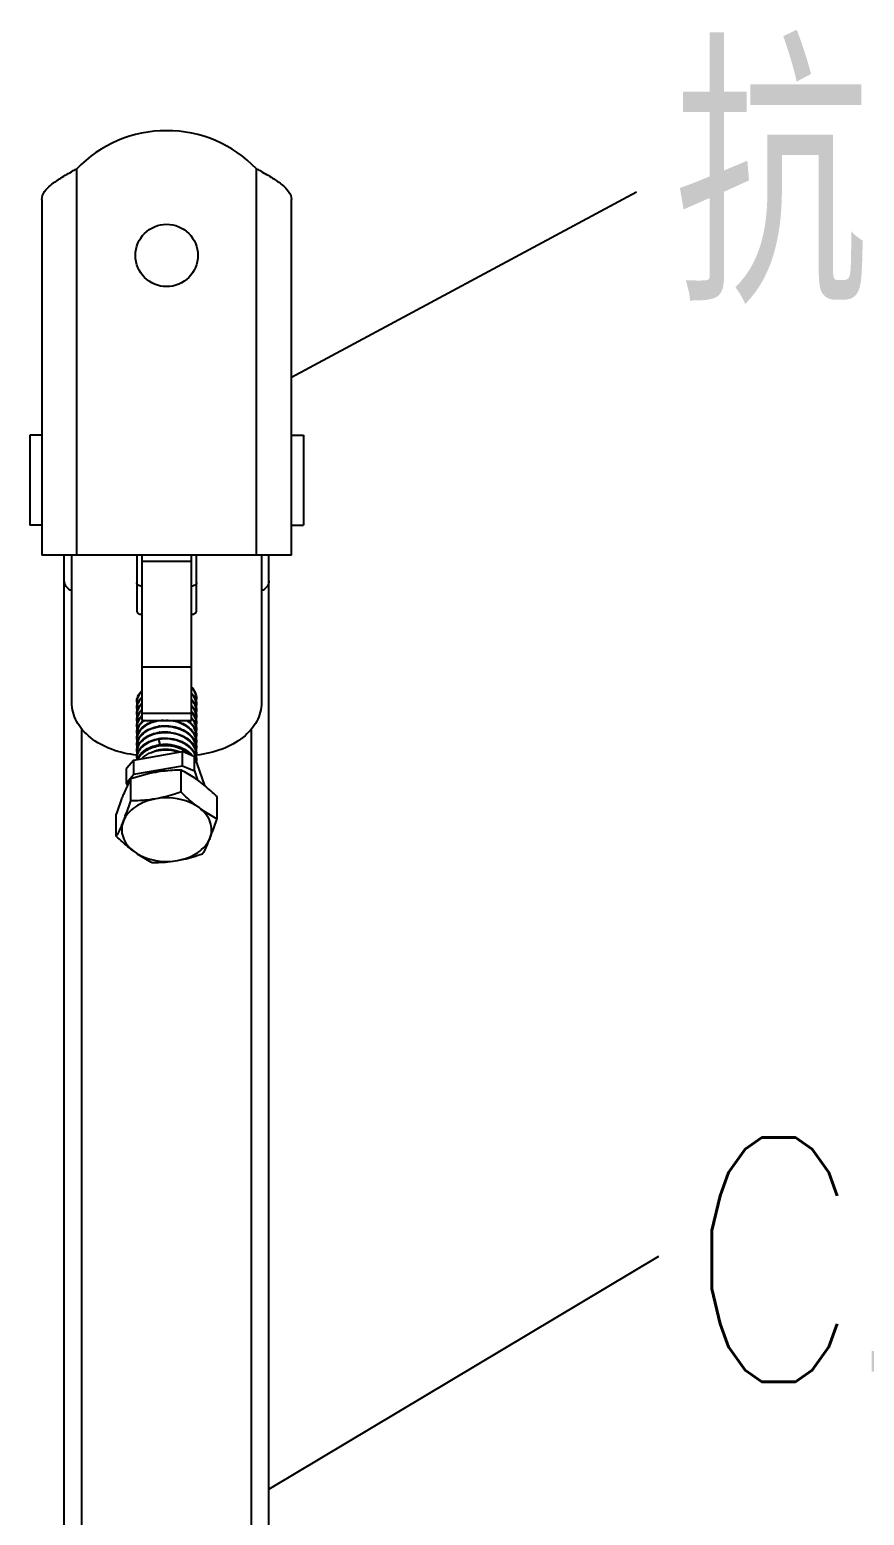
# Model space of a CAD drawing. Extents: x 27938 to 650306, y -92720 to 1524912.
# Drawn here: x 323451 to 324818, y 823796 to 826230 of the extents above; entities that cross this region are included whole.
import ezdxf

# ---------------------------------------------------------------- set-up
doc = ezdxf.new("R2010")
doc.units = 0
doc.header["$LTSCALE"] = 1000
doc.header["$MEASUREMENT"] = 0
doc.layers.add('W_DIM', color=4, linetype='Continuous')
doc.styles.get("Standard").update_dxf_attribs({"font": 'gbenor.shx', "bigfont": 'gbcbig.shx'})
doc.styles.add('wwp100', font='txt.shx', dxfattribs={"width": 0.7, "height": 400, "bigfont": 'hztxt.shx'})
doc.dimstyles.get("Standard").update_dxf_attribs({"dimtxt": 0.18, "dimasz": 0.18, "dimexe": 0.18, "dimexo": 0.0625, "dimgap": 0.09, "dimtad": 0, "dimtih": 1, "dimtoh": 1, "dimdec": 4, "dimzin": 0, "dimdsep": 46, "dimtxsty": 'Standard', "dimcen": 0.09, "dimadec": 0, "dimazin": 0, "dimtfac": 1, "dimtdec": 4, "dimtofl": 0, "dimtmove": 0, "dimatfit": 3, "dimfxl": 1, "dimtolj": 1, "dimtzin": 0, "dimarcsym": 0})

msp = doc.modelspace()

# ---------------------------------------------------------------- linework, layer by layer
for p, q in [((323528.3, 825369.3), (323528.3, 826001.9)), ((323822.7, 825369.3), (323822.7, 826001.9)), ((323471, 825951.8), (323471, 825369.3)), ((323879.9, 825369.3), (323879.9, 825951.8)), ((323471, 825565.6), (323451.2, 825565.6)), ((323451.2, 825565.6), (323451.2, 825418.4)), ((323879.9, 825565.6), (323899.7, 825565.6)), ((323899.7, 825565.6), (323899.7, 825418.4)), ((323471, 825418.4), (323451.2, 825418.4)), ((323879.9, 825418.4), (323899.7, 825418.4)), ((323879.9, 825369.3), (323471, 825369.3)), ((323507.8, 822799), (323507.8, 825369.3)), ((323520.1, 825127.7), (323520.1, 825369.3)), ((323626.4, 825369.3), (323626.4, 825278)), ((323634.6, 825369.3), (323634.6, 825098.4)), ((323716.4, 825098.4), (323716.4, 825369.3)), ((323724.5, 825278), (323724.5, 825369.3)), ((323830.8, 825369.3), (323830.8, 825127.7)), ((323843.1, 822799), (323843.1, 825369.3)), ((323634.6, 825359.4), (323716.4, 825359.4)), ((323634.6, 825186), (323716.4, 825186)), ((323634.6, 825110.4), (323716.4, 825110.4)), ((323634.6, 825098.4), (323716.4, 825098.4)), ((323536.5, 822919.8), (323536.5, 825084.9)), ((323814.5, 822919.8), (323814.5, 825084.9)), ((323621.8, 825033.5), (323701.2, 825047.4)), ((323662.3, 825067.3), (323664.4, 825058.8)), ((323721, 825038.9), (323701.2, 825047.4)), ((323701.2, 825024.2), (323701.2, 825047.4)), ((323621.8, 825033.5), (323609.9, 825019.5)), ((323621.8, 825010.3), (323621.8, 825033.5)), ((323621.8, 825010.3), (323701.2, 825024.2)), ((323701.2, 825024.2), (323721, 825015.8)), ((323721, 825038.9), (323737.4, 824992.1)), ((323721, 825015.8), (323721, 825038.9)), ((323609.9, 824996.3), (323609.9, 825019.5)), ((323609.9, 824996.3), (323621.8, 825010.3)), ((323616.6, 824966.6), (323616.6, 825002.5)), ((323699.1, 824981), (323699.1, 825016.9)), ((323721, 825015.8), (323726.3, 825000.5)), ((323611.3, 824992.2), (323609.9, 824996.3)), ((323758, 824937.7), (323758, 824973.6)), ((323593, 824908.9), (323593, 824944.7))]:
    msp.add_line(p, q)
msp.add_circle((323675.5, 825860), 51.1)
for centre, radius, start, end in [((323675.5, 825860), 204.4, 43.9455, 136.0545), ((323681.1, 825714.4), 325.5, 117.9978, 119.2622), ((323669.9, 825714.4), 325.5, 60.7378, 62.0022), ((323688.1, 825128.3), 37.9, 39.7045, 41.528), ((323687.7, 825126.7), 38.3, 41.2696, 41.5925), ((323648.7, 825127), 22.3, 176.7735, 180.0108), ((323649, 825127), 22.6, 180.0526, 191.0446), ((323658.5, 825112.6), 33.7, 135.4665, 138.8015), ((323658.5, 825102.5), 33.7, 135.4871, 138.7938), ((323695.5, 825131.6), 29.1, 18.4603, 20.6754), ((323695.5, 825121.4), 29.1, 18.4602, 20.6744), ((323695.5, 825111.3), 29.1, 18.4602, 20.6742), ((323696, 825133), 28.6, 15.9619, 18.4588), ((323696, 825122.9), 28.6, 15.9611, 18.4587), ((323696, 825112.7), 28.6, 15.9615, 18.4587), ((323697.4, 825132.1), 27.1, 350.0725, 359.9827), ((323697.4, 825122), 27.1, 350.1241, 359.9724), ((323697.6, 825132.1), 26.9, 2.6981, 5.2477), ((323697.7, 825132.1), 26.9, 0.008, 2.6973), ((323697.7, 825121.9), 26.9, 359.9975, 2.695), ((323648.7, 825116.9), 22.3, 176.7894, 180.0075), ((323649, 825116.9), 22.6, 180.049, 190.9977), ((323648.7, 825106.8), 22.3, 176.785, 179.9983), ((323649, 825106.8), 22.6, 180.0405, 191.0531), ((323648.7, 825096.6), 22.3, 176.7769, 180.0081), ((323649, 825096.7), 22.6, 180.0497, 191.0016), ((323658.5, 825092.4), 33.7, 135.4659, 138.8093), ((323658.5, 825082.3), 33.7, 135.4702, 138.7951), ((323659.2, 825071.5), 34.7, 132.2645, 138.752), ((323661.3, 825069.2), 37.8, 129.2284, 132.3075), ((323688.3, 825088), 37.5, 38.3867, 41.6033), ((323688, 825086.5), 37.9, 39.969, 41.5624), ((323688.5, 825076.8), 37.3, 37.6353, 41.5837), ((323695.5, 825101.2), 29.1, 18.4603, 20.6751), ((323695.5, 825091.1), 29.1, 18.4602, 20.6743), ((323696, 825102.6), 28.6, 15.9624, 18.4588), ((323696, 825092.5), 28.6, 15.9612, 18.4587), ((323697.4, 825111.8), 27.1, 350.1633, 359.9862), ((323697.4, 825101.7), 27.1, 350.0816, 359.9797), ((323697.6, 825101.7), 26.9, 2.6985, 5.2581), ((323697.7, 825111.8), 26.9, 0.011, 2.6839), ((323697.7, 825101.7), 26.9, 0.005, 2.6978), ((323648.7, 825086.5), 22.3, 176.7867, 180.0021), ((323649, 825086.5), 22.6, 180.0437, 191.0051), ((323648.7, 825076.4), 22.3, 176.7795, 180.0015), ((323649, 825076.4), 22.6, 180.0437, 191.062), ((323672.8, 825035.5), 54.3, 98.9818, 101.0323), ((323672.8, 825025.1), 54.6, 99.0333, 99.9567), ((323673.2, 825021.6), 58.1, 82.211, 82.5185), ((323695.5, 825081), 29.1, 18.4602, 20.6747), ((323695.5, 825070.8), 29.1, 18.4603, 20.6749), ((323695.5, 825060.7), 29.1, 18.4602, 20.6741), ((323696, 825082.4), 28.6, 15.9616, 18.4587), ((323696, 825072.3), 28.6, 15.9612, 18.4587), ((323695.8, 825062.1), 28.8, 18.117, 18.456), ((323696, 825062.2), 28.6, 15.9641, 18.119), ((323697.4, 825091.6), 27.1, 350.141, 359.976), ((323697.4, 825081.5), 27.1, 350.0747, 359.9827), ((323697.5, 825071.4), 27.1, 350.395, 359.9755), ((323697.6, 825081.5), 26.9, 2.6886, 5.2518), ((323697.7, 825091.6), 26.9, 0.0011, 2.692), ((323697.7, 825081.5), 26.9, 0.008, 2.6878), ((323697.7, 825071.3), 26.9, 0.0004, 2.6959), ((323648.7, 825066.3), 22.3, 176.7801, 180.0075), ((323649, 825066.3), 22.6, 180.049, 190.9954), ((323648.7, 825056.2), 22.3, 176.7856, 179.9966), ((323649, 825056.2), 22.6, 180.0384, 191.0179), ((323648.7, 825046), 22.3, 176.7743, 180.0077), ((323672.9, 824993.4), 65.9, 97.4386, 99.2614), ((323672.7, 825005.7), 53.8, 100.5055, 101.18), ((323672.8, 825005.1), 54.3, 98.9052, 100.5042), ((323695.5, 825050.6), 29.1, 18.4602, 20.6754), ((323695.5, 825040.5), 29.1, 18.4602, 20.6746), ((323696, 825052), 28.6, 15.9619, 18.4587), ((323696, 825041.9), 28.6, 15.9611, 18.4587), ((323697.4, 825061.2), 27.1, 350.1504, 359.9814), ((323697.4, 825051.1), 27.1, 350.0711, 359.9827), ((323697.6, 825051.1), 26.9, 2.6938, 5.2451), ((323697.7, 825061.2), 26.9, 0.0063, 2.6857), ((323697.7, 825051.1), 26.9, 0.008, 2.693), ((323649, 825046.1), 22.6, 180.0498, 191.0645), ((323648.7, 825035.9), 22.3, 176.7845, 184.2112), ((323695.3, 825030.3), 29.3, 18.4202, 20.7394), ((323696, 825031.8), 28.6, 15.8298, 18.459), ((323697.4, 825041), 27.1, 350.1078, 359.9722), ((323697.5, 825030.8), 27, 2.8574, 5.2194), ((323697.7, 825041), 26.9, 359.9973, 2.6949), ((323697.5, 825030.8), 27, 0.0081, 2.8567), ((323697.5, 825030.8), 27.1, 356.5315, 0.0065)]:
    msp.add_arc(centre, radius, start, end)
for points, knots in [([(323471, 825951.8), (323471, 825961), (323483.6, 825974.7), (323502.6, 825987.4), (323515.3, 825994.7), (323522, 825998.4)], [0, 0, 0, 0, 0.388881, 0.673899, 1, 1, 1, 1]), ([(323829, 825998.4), (323835.7, 825994.7), (323848.3, 825987.4), (323867.3, 825974.7), (323879.9, 825961), (323879.9, 825951.8)], [0, 0, 0, 0, 0.326101, 0.611119, 1, 1, 1, 1]), ([(323520, 825310.6), (323516.6, 825312.3), (323510.6, 825316.7), (323507.8, 825323.9), (323507.8, 825327.2)], [0, 0, 0, 0, 0.538137, 1, 1, 1, 1]), ([(323634.6, 825318.5), (323632.6, 825318.5), (323628.8, 825319.3), (323626.4, 825322.7), (323626.4, 825324.3)], [0, 0, 0, 0, 0.559761, 1, 1, 1, 1]), ([(323724.5, 825324.3), (323724.5, 825322.7), (323722.1, 825319.3), (323718.4, 825318.5), (323716.4, 825318.5)], [0, 0, 0, 0, 0.440239, 1, 1, 1, 1]), ([(323843.1, 825327.2), (323843.1, 825323.9), (323840.4, 825316.7), (323834.4, 825312.3), (323830.9, 825310.6)], [0, 0, 0, 0, 0.461863, 1, 1, 1, 1]), ([(323626.4, 825278), (323626.4, 825276.5), (323628.8, 825273), (323632.6, 825272.3), (323634.6, 825272.3)], [0, 0, 0, 0, 0.440239, 1, 1, 1, 1]), ([(323716.4, 825272.3), (323718.4, 825272.3), (323722.1, 825273), (323724.5, 825276.5), (323724.5, 825278)], [0, 0, 0, 0, 0.559761, 1, 1, 1, 1]), ([(323626.4, 825128.3), (323626.4, 825131.5), (323627.9, 825138.3), (323632, 825143.9), (323634.5, 825146.4)], [0, 0, 0, 0, 0.479607, 1, 1, 1, 1]), ([(323634.5, 825145.1), (323632.2, 825142.8), (323628.3, 825137.6), (323626.6, 825131.3), (323626.4, 825128.3)], [0, 0, 0, 0, 0.520009, 1, 1, 1, 1]), ([(323722.7, 825141.8), (323722.4, 825142.7), (323720.8, 825146.4), (323718.5, 825149.7), (323716.5, 825152)], [0, 0, 0, 0, 0.242679, 1, 1, 1, 1]), ([(323717.2, 825152.5), (323717.8, 825151.7), (323720.3, 825148.5), (323722.2, 825144.9), (323723.1, 825142)], [0, 0, 0, 0, 0.25881, 1, 1, 1, 1]), ([(323626.9, 825041.7), (323612.7, 825043), (323585.5, 825048.9), (323550.5, 825067.8), (323526.2, 825094.7), (323520.1, 825117.2), (323520.1, 825127.7)], [0, 0, 0, 0, 0.288185, 0.553327, 0.788006, 1, 1, 1, 1]), ([(323634.4, 825135), (323632.1, 825132.6), (323628.3, 825127.4), (323626.6, 825121.2), (323626.4, 825118.1)], [0, 0, 0, 0, 0.519993, 1, 1, 1, 1]), ([(323626.4, 825118.1), (323626.4, 825121.1), (323627.7, 825127.2), (323631, 825132.4), (323633.1, 825134.8)], [0, 0, 0, 0, 0.482588, 1, 1, 1, 1]), ([(323634.5, 825124.9), (323632.2, 825122.5), (323628.3, 825117.3), (323626.6, 825111), (323626.4, 825108)], [0, 0, 0, 0, 0.52002, 1, 1, 1, 1]), ([(323626.4, 825108), (323626.4, 825111), (323627.7, 825117.1), (323631.1, 825122.3), (323633.1, 825124.7)], [0, 0, 0, 0, 0.482583, 1, 1, 1, 1]), ([(323716.4, 825143.3), (323717.2, 825142.4), (323719.9, 825139), (323722.1, 825135), (323723.1, 825131.9)], [0, 0, 0, 0, 0.25985, 1, 1, 1, 1]), ([(323722.7, 825131.7), (323722.4, 825132.6), (323720.8, 825136.4), (323718.4, 825139.7), (323716.4, 825142)], [0, 0, 0, 0, 0.242549, 1, 1, 1, 1]), ([(323716.4, 825133.2), (323717.1, 825132.3), (323719.9, 825128.9), (323722.1, 825124.9), (323723.1, 825121.8)], [0, 0, 0, 0, 0.25988, 1, 1, 1, 1]), ([(323722.7, 825121.6), (323722.4, 825122.5), (323720.8, 825126.2), (323718.4, 825129.6), (323716.4, 825131.9)], [0, 0, 0, 0, 0.242552, 1, 1, 1, 1]), ([(323716.4, 825123.1), (323717.1, 825122.2), (323719.9, 825118.8), (323722.1, 825114.8), (323723.1, 825111.7)], [0, 0, 0, 0, 0.259876, 1, 1, 1, 1]), ([(323722.7, 825111.5), (323722.4, 825112.4), (323720.8, 825116.1), (323718.4, 825119.5), (323716.4, 825121.8)], [0, 0, 0, 0, 0.242544, 1, 1, 1, 1]), ([(323830.8, 825127.7), (323830.8, 825117.2), (323824.7, 825094.8), (323800.6, 825067.9), (323765.8, 825049.1), (323738.7, 825043.1), (323724.5, 825041.7)], [0, 0, 0, 0, 0.212085, 0.446759, 0.711828, 1, 1, 1, 1]), ([(323634.5, 825114.8), (323632.2, 825112.4), (323628.3, 825107.2), (323626.6, 825100.9), (323626.4, 825097.9)], [0, 0, 0, 0, 0.520002, 1, 1, 1, 1]), ([(323626.4, 825097.9), (323626.4, 825100.8), (323627.7, 825107), (323631, 825112.2), (323633.1, 825114.6)], [0, 0, 0, 0, 0.482587, 1, 1, 1, 1]), ([(323634.5, 825104.6), (323632.1, 825102.3), (323628.3, 825097.1), (323626.6, 825090.8), (323626.4, 825087.8)], [0, 0, 0, 0, 0.520001, 1, 1, 1, 1]), ([(323626.4, 825087.8), (323626.4, 825090.7), (323627.7, 825096.9), (323631.1, 825102.1), (323633.1, 825104.5)], [0, 0, 0, 0, 0.482586, 1, 1, 1, 1]), ([(323639.1, 825098.5), (323635.5, 825095.9), (323629.5, 825089.8), (323626.7, 825081.6), (323626.4, 825077.7)], [0, 0, 0, 0, 0.52908, 1, 1, 1, 1]), ([(323670.9, 825098.5), (323665.2, 825098.3), (323654.3, 825096.6), (323639.9, 825090), (323629.7, 825080.1), (323626.7, 825071.6), (323626.4, 825067.5)], [0, 0, 0, 0, 0.291873, 0.559175, 0.79302, 1, 1, 1, 1]), ([(323633.1, 825084.2), (323634.7, 825086), (323642.3, 825093), (323652.5, 825097), (323660.3, 825098.5)], [0, 0, 0, 0, 0.228177, 1, 1, 1, 1]), ([(323722.7, 825071), (323721.2, 825075), (323716.1, 825082.9), (323704.4, 825091.5), (323689.9, 825097.1), (323679.3, 825098.4), (323673.9, 825098.5)], [0, 0, 0, 0, 0.218898, 0.461373, 0.725247, 1, 1, 1, 1]), ([(323686.2, 825098.5), (323690.6, 825097.7), (323698.9, 825095.2), (323709.8, 825089.2), (323718.3, 825081.2), (323722, 825074.6), (323723.1, 825071.2)], [0, 0, 0, 0, 0.276521, 0.537648, 0.778453, 1, 1, 1, 1]), ([(323722.7, 825081.1), (323721.4, 825084.5), (323717.4, 825091.2), (323711.6, 825096.3), (323708.3, 825098.5)], [0, 0, 0, 0, 0.478395, 1, 1, 1, 1]), ([(323710.1, 825098.4), (323713.1, 825096.2), (323718.4, 825091.1), (323722, 825084.6), (323723.1, 825081.3)], [0, 0, 0, 0, 0.520421, 1, 1, 1, 1]), ([(323716.4, 825102.8), (323717.1, 825102), (323719.9, 825098.5), (323722.1, 825094.5), (323723.1, 825091.4)], [0, 0, 0, 0, 0.259878, 1, 1, 1, 1]), ([(323722.7, 825101.4), (323722.4, 825102.2), (323720.9, 825105.6), (323718.9, 825108.7), (323717.1, 825110.9)], [0, 0, 0, 0, 0.243219, 1, 1, 1, 1]), ([(323717.7, 825111.3), (323718.3, 825110.6), (323720.5, 825107.6), (323722.2, 825104.2), (323723.1, 825101.6)], [0, 0, 0, 0, 0.258068, 1, 1, 1, 1]), ([(323722.7, 825091.2), (323722.4, 825092), (323721.2, 825094.9), (323719.5, 825097.7), (323718, 825099.6)], [0, 0, 0, 0, 0.244171, 1, 1, 1, 1]), ([(323626.4, 825077.7), (323626.4, 825080.6), (323627.7, 825086.7), (323631, 825092), (323633.1, 825094.3)], [0, 0, 0, 0, 0.482585, 1, 1, 1, 1]), ([(323722.7, 825060.9), (323721.1, 825065.2), (323715.5, 825073.5), (323702.7, 825082.4), (323686.9, 825087.7), (323669.9, 825089), (323653.4, 825086.2), (323639.5, 825079.6), (323629.6, 825069.8), (323626.7, 825061.4), (323626.4, 825057.4)], [0, 0, 0, 0, 0.114222, 0.241564, 0.380183, 0.523375, 0.662466, 0.789658, 0.901085, 1, 1, 1, 1]), ([(323626.4, 825067.5), (323626.4, 825070.5), (323627.7, 825076.6), (323631, 825081.8), (323633.1, 825084.2)], [0, 0, 0, 0, 0.482588, 1, 1, 1, 1]), ([(323722.7, 825050.8), (323721.1, 825055.1), (323715.5, 825063.4), (323702.7, 825072.3), (323686.9, 825077.6), (323669.9, 825078.9), (323653.4, 825076), (323639.5, 825069.4), (323629.6, 825059.7), (323626.7, 825051.3), (323626.4, 825047.3)], [0, 0, 0, 0, 0.11422, 0.241557, 0.38018, 0.523371, 0.662464, 0.789655, 0.901082, 1, 1, 1, 1]), ([(323626.4, 825057.4), (323626.4, 825060.4), (323627.7, 825066.5), (323631.1, 825071.7), (323633.1, 825074.1)], [0, 0, 0, 0, 0.482586, 1, 1, 1, 1]), ([(323633.1, 825074.1), (323638.5, 825080.3), (323650.6, 825086.8), (323668.1, 825089.9), (323682.5, 825089.5), (323696.3, 825086.2), (323708.4, 825080.1), (323717.9, 825071.7), (323721.9, 825064.7), (323723.1, 825061.1)], [0, 0, 0, 0, 0.235001, 0.369196, 0.507414, 0.643709, 0.772807, 0.891505, 1, 1, 1, 1]), ([(323633.1, 825064), (323638.5, 825070.2), (323650.6, 825076.7), (323668.1, 825079.8), (323682.5, 825079.4), (323696.3, 825076), (323708.4, 825070), (323717.9, 825061.6), (323721.9, 825054.6), (323723.1, 825051)], [0, 0, 0, 0, 0.234995, 0.369193, 0.507415, 0.643708, 0.772808, 0.891506, 1, 1, 1, 1]), ([(323664.3, 825089.1), (323666, 825089.4), (323673.1, 825090.2), (323680.4, 825089.6), (323685.6, 825088.5)], [0, 0, 0, 0, 0.247797, 1, 1, 1, 1]), ([(323664.3, 825079), (323665.6, 825079.2), (323671.1, 825079.9), (323676.7, 825079.8), (323680.8, 825079.2)], [0, 0, 0, 0, 0.247252, 1, 1, 1, 1]), ([(323662.3, 825067.3), (323657.5, 825066.5), (323648.5, 825064), (323636.9, 825057.2), (323628.9, 825048.1), (323626.6, 825040.7), (323626.4, 825037.2)], [0, 0, 0, 0, 0.290521, 0.554658, 0.788516, 1, 1, 1, 1]), ([(323626.4, 825047.3), (323626.4, 825050.2), (323627.7, 825056.4), (323631, 825061.6), (323633.1, 825064)], [0, 0, 0, 0, 0.482586, 1, 1, 1, 1]), ([(323626.4, 825037.2), (323626.4, 825040.1), (323627.7, 825046.3), (323631, 825051.5), (323633.1, 825053.9)], [0, 0, 0, 0, 0.482589, 1, 1, 1, 1]), ([(323713.5, 825042.2), (323707.6, 825047.8), (323695.9, 825053.8), (323679.3, 825057), (323666.1, 825057), (323653.6, 825054.5), (323639.8, 825048.7), (323631.3, 825040.8), (323628.5, 825034.7)], [0, 0, 0, 0, 0.255096, 0.39268, 0.530602, 0.663916, 0.788307, 1, 1, 1, 1]), ([(323633.1, 825053.9), (323634.8, 825055.7), (323642.9, 825063.1), (323653.7, 825067.1), (323662, 825068.5)], [0, 0, 0, 0, 0.22749, 1, 1, 1, 1]), ([(323633.1, 825043.7), (323634.8, 825045.6), (323643, 825053.1), (323653.9, 825057), (323662.3, 825058.4)], [0, 0, 0, 0, 0.227377, 1, 1, 1, 1]), ([(323634.3, 825035.7), (323641.4, 825043.1), (323657.5, 825049.9), (323679.2, 825050.8), (323690.7, 825048.4), (323696.1, 825046.5)], [0, 0, 0, 0, 0.470214, 0.736055, 1, 1, 1, 1]), ([(323648.5, 825045.3), (323652, 825047.2), (323667.6, 825053), (323685.7, 825051.6), (323697.4, 825046.8)], [0, 0, 0, 0, 0.239303, 1, 1, 1, 1]), ([(323661.2, 825068.3), (323663.3, 825068.8), (323671.7, 825070.1), (323680.4, 825069.5), (323686.7, 825068)], [0, 0, 0, 0, 0.246468, 1, 1, 1, 1]), ([(323662, 825068.5), (323668.4, 825069.5), (323681.5, 825069.8), (323700, 825064.9), (323715, 825055.4), (323721.5, 825045.8), (323723.1, 825040.8)], [0, 0, 0, 0, 0.271171, 0.538307, 0.783282, 1, 1, 1, 1]), ([(323722.7, 825040.6), (323720.9, 825045.4), (323714.3, 825054.6), (323699.4, 825063.8), (323681.4, 825068.5), (323668.6, 825068.3), (323662.3, 825067.3)], [0, 0, 0, 0, 0.217951, 0.46337, 0.729831, 1, 1, 1, 1]), ([(323664.4, 825058.7), (323674.5, 825060), (323694.5, 825058.3), (323712.2, 825047.6), (323717.9, 825040.4)], [0, 0, 0, 0, 0.526254, 1, 1, 1, 1]), ([(323664.4, 825058.8), (323666.2, 825059.1), (323673.5, 825059.9), (323680.9, 825059.2), (323686.3, 825058)], [0, 0, 0, 0, 0.247915, 1, 1, 1, 1]), ([(323627.7, 825034.5), (323628, 825035.4), (323629.3, 825038.7), (323631.3, 825041.7), (323633.1, 825043.7)], [0, 0, 0, 0, 0.241445, 1, 1, 1, 1]), ([(323616.6, 825002.5), (323615.6, 825000.6), (323611.3, 824992.4), (323607.5, 824984), (323604.8, 824977.3)], [0, 0, 0, 0, 0.226572, 1, 1, 1, 1]), ([(323657.8, 825013.4), (323654.3, 825012.8), (323640.4, 825010), (323626.7, 825005.9), (323616.6, 825002.5)], [0, 0, 0, 0, 0.248499, 1, 1, 1, 1]), ([(323699.1, 825016.9), (323695.7, 825016.9), (323681.9, 825016.6), (323668.1, 825015.2), (323657.8, 825013.4)], [0, 0, 0, 0, 0.246121, 1, 1, 1, 1]), ([(323728.5, 824999), (323726.1, 825000.8), (323716.7, 825007.4), (323706.6, 825013.1), (323699.1, 825016.9)], [0, 0, 0, 0, 0.263099, 1, 1, 1, 1]), ([(323758, 824973.6), (323755.6, 824975.9), (323746.2, 824984.8), (323736.3, 824993.3), (323728.5, 824999)], [0, 0, 0, 0, 0.257895, 1, 1, 1, 1]), ([(323604.8, 824977.3), (323603.7, 824974.8), (323599.5, 824964.1), (323595.7, 824953.1), (323593, 824944.7)], [0, 0, 0, 0, 0.233658, 1, 1, 1, 1]), ([(323699.1, 824981), (323695.7, 824979.9), (323682.2, 824975.4), (323668.3, 824971.9), (323657.8, 824970.1)], [0, 0, 0, 0, 0.251163, 1, 1, 1, 1]), ([(323728.5, 824955.6), (323726, 824957.5), (323715.7, 824965.4), (323706.1, 824974.2), (323699.1, 824981)], [0, 0, 0, 0, 0.240981, 1, 1, 1, 1]), ([(323657.8, 824970.1), (323651.7, 824969), (323640, 824965.8), (323624.5, 824957.9), (323612.2, 824947.3), (323606.6, 824938.5), (323604.8, 824934)], [0, 0, 0, 0, 0.27851, 0.540172, 0.780428, 1, 1, 1, 1]), ([(323604.8, 824934), (323605.8, 824936.5), (323610, 824947.2), (323613.8, 824958.2), (323616.6, 824966.6)], [0, 0, 0, 0, 0.233658, 1, 1, 1, 1]), ([(323657.8, 824970.1), (323654.3, 824969.4), (323640.7, 824967.4), (323626.9, 824966.6), (323616.6, 824966.6)], [0, 0, 0, 0, 0.254083, 1, 1, 1, 1]), ([(323728.5, 824955.6), (323723.9, 824959), (323702.4, 824970.9), (323676.2, 824973.3), (323657.8, 824970.1)], [0, 0, 0, 0, 0.235366, 1, 1, 1, 1]), ([(323746.2, 824905.1), (323747.9, 824909.3), (323749.9, 824918.5), (323747.6, 824932.6), (323740.2, 824945.5), (323732.8, 824952.5), (323728.5, 824955.6)], [0, 0, 0, 0, 0.238229, 0.47528, 0.726056, 1, 1, 1, 1]), ([(323728.5, 824955.6), (323730.9, 824953.8), (323740.4, 824947.2), (323750.4, 824941.5), (323758, 824937.7)], [0, 0, 0, 0, 0.263099, 1, 1, 1, 1]), ([(323604.8, 824934), (323603.8, 824931.6), (323600.2, 824923.1), (323596.2, 824914.8), (323593, 824908.9)], [0, 0, 0, 0, 0.275005, 1, 1, 1, 1]), ([(323604.8, 824934), (323603, 824929.7), (323601, 824920.6), (323603.3, 824906.5), (323610.7, 824893.6), (323618.2, 824886.6), (323622.4, 824883.5)], [0, 0, 0, 0, 0.238229, 0.47528, 0.726056, 1, 1, 1, 1]), ([(323746.2, 824905.1), (323747.2, 824907.6), (323751.4, 824918.4), (323755.2, 824929.3), (323758, 824937.7)], [0, 0, 0, 0, 0.233658, 1, 1, 1, 1]), ([(323622.4, 824883.5), (323619.9, 824885.3), (323609.6, 824893.2), (323600, 824902), (323593, 824908.9)], [0, 0, 0, 0, 0.240981, 1, 1, 1, 1]), ([(323693.1, 824869), (323699.2, 824870.1), (323710.9, 824873.2), (323726.5, 824881.2), (323738.7, 824891.8), (323744.3, 824900.6), (323746.2, 824905.1)], [0, 0, 0, 0, 0.27851, 0.540172, 0.780428, 1, 1, 1, 1]), ([(323746.2, 824905.1), (323745.2, 824902.7), (323741.6, 824894.2), (323737.6, 824885.9), (323734.4, 824880)], [0, 0, 0, 0, 0.275005, 1, 1, 1, 1]), ([(323622.4, 824883.5), (323624.9, 824881.7), (323634.3, 824875.1), (323644.3, 824869.3), (323651.9, 824865.6)], [0, 0, 0, 0, 0.263099, 1, 1, 1, 1]), ([(323622.4, 824883.5), (323627.1, 824880.1), (323648.6, 824868.1), (323674.7, 824865.8), (323693.1, 824869)], [0, 0, 0, 0, 0.235366, 1, 1, 1, 1]), ([(323693.1, 824869), (323696.6, 824869.6), (323710.6, 824872.4), (323724.3, 824876.5), (323734.4, 824880)], [0, 0, 0, 0, 0.248499, 1, 1, 1, 1]), ([(323651.9, 824865.6), (323655.3, 824865.6), (323669.1, 824865.9), (323682.9, 824867.2), (323693.1, 824869)], [0, 0, 0, 0, 0.246121, 1, 1, 1, 1])]:
    msp.add_open_spline(points, degree=3, knots=knots)
for points in [[(323724.4, 825134.5), (323724.2, 825136.6), (323723.8, 825138.8), (323723.1, 825140.8)], [(323724.5, 825123.2), (323724.4, 825125.7), (323723.9, 825128.3), (323723.1, 825130.7)], [(323724.5, 825113.1), (323724.4, 825115.6), (323723.9, 825118.1), (323723.1, 825120.5)], [(323723.5, 825140.8), (323724.2, 825138.4), (323724.5, 825135.9), (323724.5, 825133.3)], [(323723.5, 825130.7), (323724.2, 825128.3), (323724.5, 825125.7), (323724.5, 825123.2)], [(323723.5, 825120.6), (323724.2, 825118.2), (323724.5, 825115.6), (323724.5, 825113.1)], [(323724.4, 825104.2), (323724.2, 825106.3), (323723.8, 825108.4), (323723.1, 825110.4)], [(323724.5, 825092.8), (323724.4, 825095.4), (323723.9, 825097.9), (323723.1, 825100.3)], [(323723.5, 825110.5), (323724.2, 825108.1), (323724.5, 825105.5), (323724.5, 825103)], [(323723.5, 825100.4), (323724.2, 825097.9), (323724.5, 825095.4), (323724.5, 825092.8)], [(323724.4, 825083.9), (323724.2, 825086), (323723.8, 825088.2), (323723.1, 825090.2)], [(323724.5, 825072.6), (323724.4, 825075.1), (323723.9, 825077.7), (323723.1, 825080.1)], [(323723.5, 825090.3), (323724.2, 825087.8), (323724.5, 825085.3), (323724.5, 825082.7)], [(323723.5, 825080.1), (323724.2, 825077.7), (323724.5, 825075.1), (323724.5, 825072.6)], [(323724.5, 825062.5), (323724.4, 825065), (323723.9, 825067.5), (323723.1, 825069.9)], [(323724.4, 825053.6), (323724.2, 825055.7), (323723.8, 825057.8), (323723.1, 825059.8)], [(323724.5, 825042.3), (323724.4, 825044.8), (323723.9, 825047.3), (323723.1, 825049.7)], [(323723.5, 825070), (323724.2, 825067.6), (323724.5, 825065), (323724.5, 825062.5)], [(323723.5, 825059.9), (323724.2, 825057.5), (323724.5, 825054.9), (323724.5, 825052.4)], [(323723.5, 825049.8), (323724.2, 825047.3), (323724.5, 825044.8), (323724.5, 825042.3)], [(323724.4, 825033.2), (323724.2, 825035.4), (323723.8, 825037.5), (323723.1, 825039.5)], [(323723.5, 825039.6), (323724.2, 825037.2), (323724.5, 825034.6), (323724.5, 825032.1)]]:
    msp.add_open_spline(points, degree=3)

# ---------------------------------------------------------------- texts
at = {"layer": 'W_DIM', "color": 7, "style": 'wwp100', "width": 0.8}
for s, p in [('抗震连接座A', (324506.3, 825783.8)), ('C型槽钢', (324527.2, 824015.1))]:
    msp.add_text(s, height=400, dxfattribs=at).set_placement(p)

# ---------------------------------------------------------------- leaders
for points in [[(323879.9, 825660.6), (324445.1, 825964)], [(323843.1, 823839.1), (324481.7, 824220.9)]]:
    msp.add_leader(points, dimstyle='Standard', override={"dimgap": 20})

doc.saveas('drawing.dxf')
